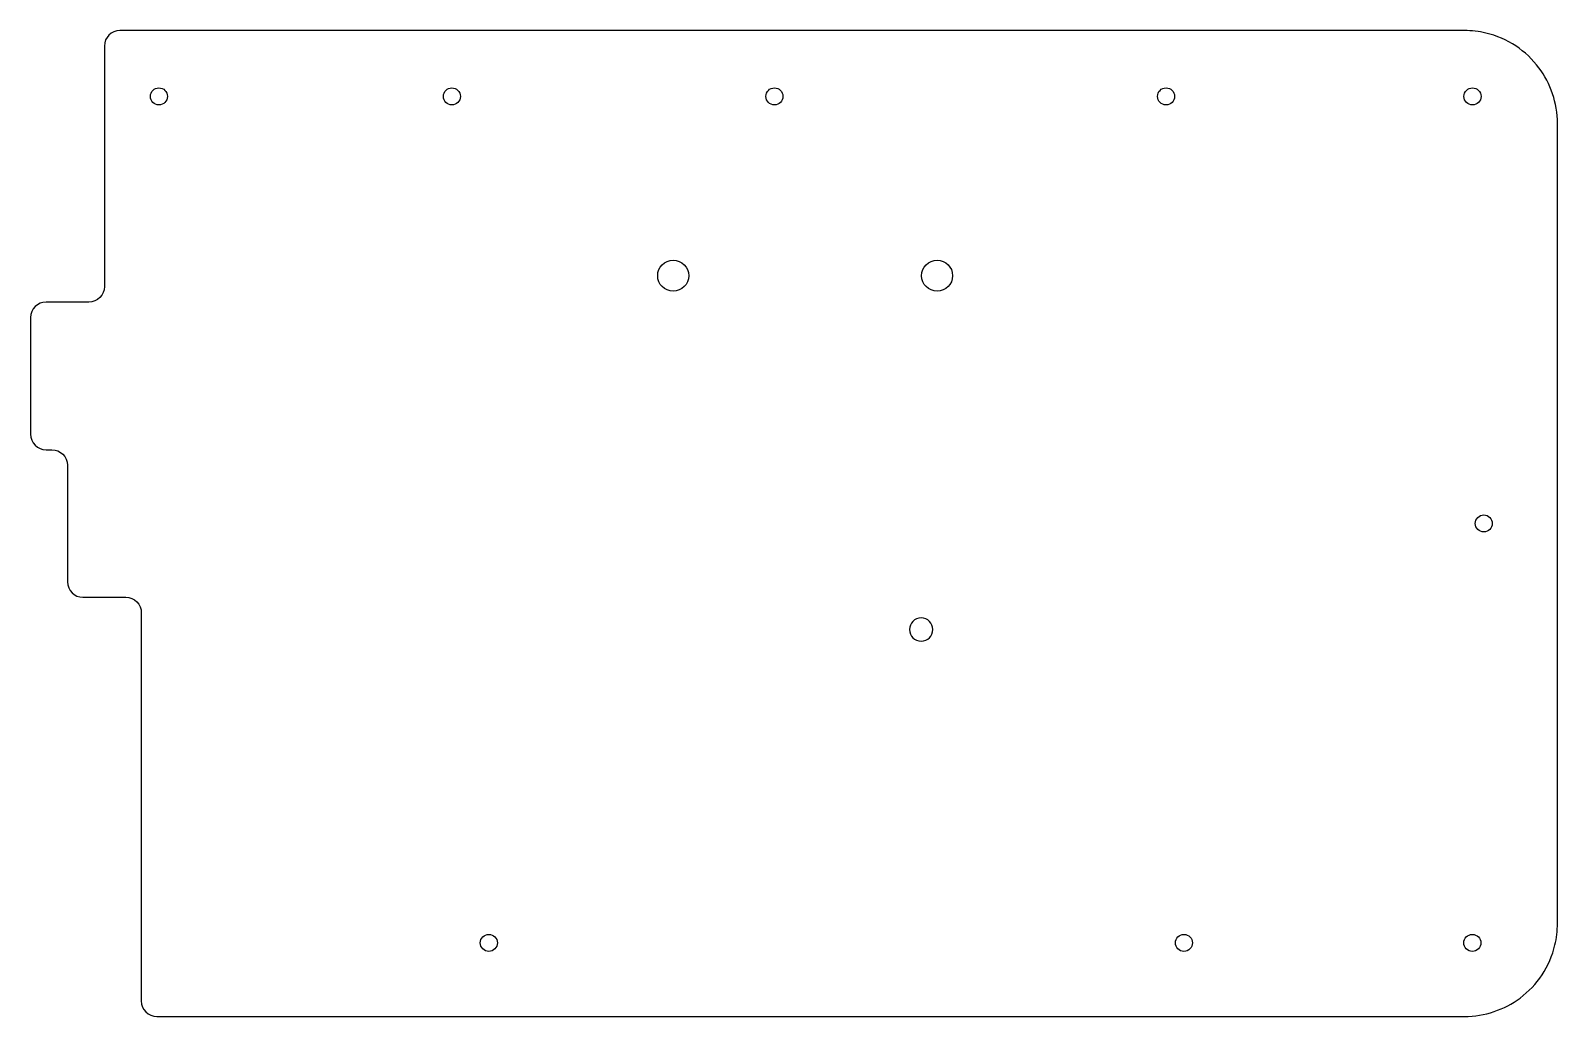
# Model space of a CAD drawing. Header units: millimetres. Extents: x 404 to 601, y -140 to -13.
import ezdxf

# ---------------------------------------------------------------- set-up
doc = ezdxf.new("R2010")
doc.units = ezdxf.units.MM
doc.layers.get('0').update_dxf_attribs({"linetype": 'CONTINUOUS'})

msp = doc.modelspace()

# ---------------------------------------------------------------- linework, layer by layer
for p, q in [((589.25, -12.75), (415.8, -12.75)), ((413.8, -14.75), (413.8, -45.8)), ((601.25, -128), (601.25, -24.75)), ((411.8, -47.8), (406.28, -47.8)), ((404.28, -49.8), (404.28, -64.85)), ((406.28, -66.85), (407.04, -66.85)), ((409.04, -68.85), (409.04, -83.9)), ((411.04, -85.9), (416.57, -85.9)), ((418.57, -87.9), (418.57, -138)), ((420.57, -140), (589.25, -140))]:
    msp.add_line(p, q)
for centre, radius in [((420.84, -21.25), 1.1), ((458.63, -21.25), 1.1), ((500.24, -21.25), 1.1), ((550.76, -21.25), 1.1), ((590.29, -21.25), 1.1), ((487.18, -44.39), 2), ((521.23, -44.39), 2), ((591.75, -76.37), 1.1), ((463.4, -130.5), 1.1), ((553.07, -130.5), 1.1), ((590.27, -130.5), 1.1)]:
    msp.add_circle(centre, radius)
for centre, start, end in [((415.8, -14.75), 90, 180), ((420.57, -138), 180, 270)]:
    msp.add_arc(centre, 2, start, end)
for points, knots in [([(601.25, -24.75), (601.25, -22.1), (600.36, -19.57), (598.87, -17.57), (597.22, -15.36), (594.82, -13.74), (592.02, -13.07), (591.13, -12.86), (590.2, -12.75), (589.25, -12.75)], [-2, -2, -2, -2, -1.594377, -1.594377, -1.594377, -1.144362, -1.144362, -1.144362, -1, -1, -1, -1]), ([(519.17, -88.57), (520, -88.57), (520.67, -89.24), (520.67, -90.07), (520.67, -90.9), (520, -91.57), (519.17, -91.57), (518.34, -91.57), (517.67, -90.9), (517.67, -90.07), (517.67, -89.24), (518.34, -88.57), (519.17, -88.57)], [0, 0, 0, 0, 1, 1, 1, 2, 2, 2, 3, 3, 3, 4, 4, 4, 4]), ([(589.25, -140), (591.9, -140), (594.43, -139.11), (596.43, -137.62), (598.64, -135.97), (600.27, -133.57), (600.93, -130.77), (601.14, -129.88), (601.25, -128.94), (601.25, -128)], [-4, -4, -4, -4, -3.594377, -3.594377, -3.594377, -3.144362, -3.144362, -3.144362, -3, -3, -3, -3])]:
    msp.add_open_spline(points, degree=3, knots=knots)
for points in [[(413.8, -45.8), (413.8, -46.9), (412.91, -47.8), (411.8, -47.8)], [(406.28, -47.8), (405.17, -47.8), (404.28, -48.7), (404.28, -49.8)], [(404.28, -64.85), (404.28, -65.95), (405.17, -66.85), (406.28, -66.85)], [(407.04, -66.85), (408.14, -66.85), (409.04, -67.75), (409.04, -68.85)], [(409.04, -83.9), (409.04, -85), (409.94, -85.9), (411.04, -85.9)], [(416.57, -85.9), (417.67, -85.9), (418.57, -86.8), (418.57, -87.9)]]:
    msp.add_open_spline(points, degree=3)

doc.saveas('drawing.dxf')
